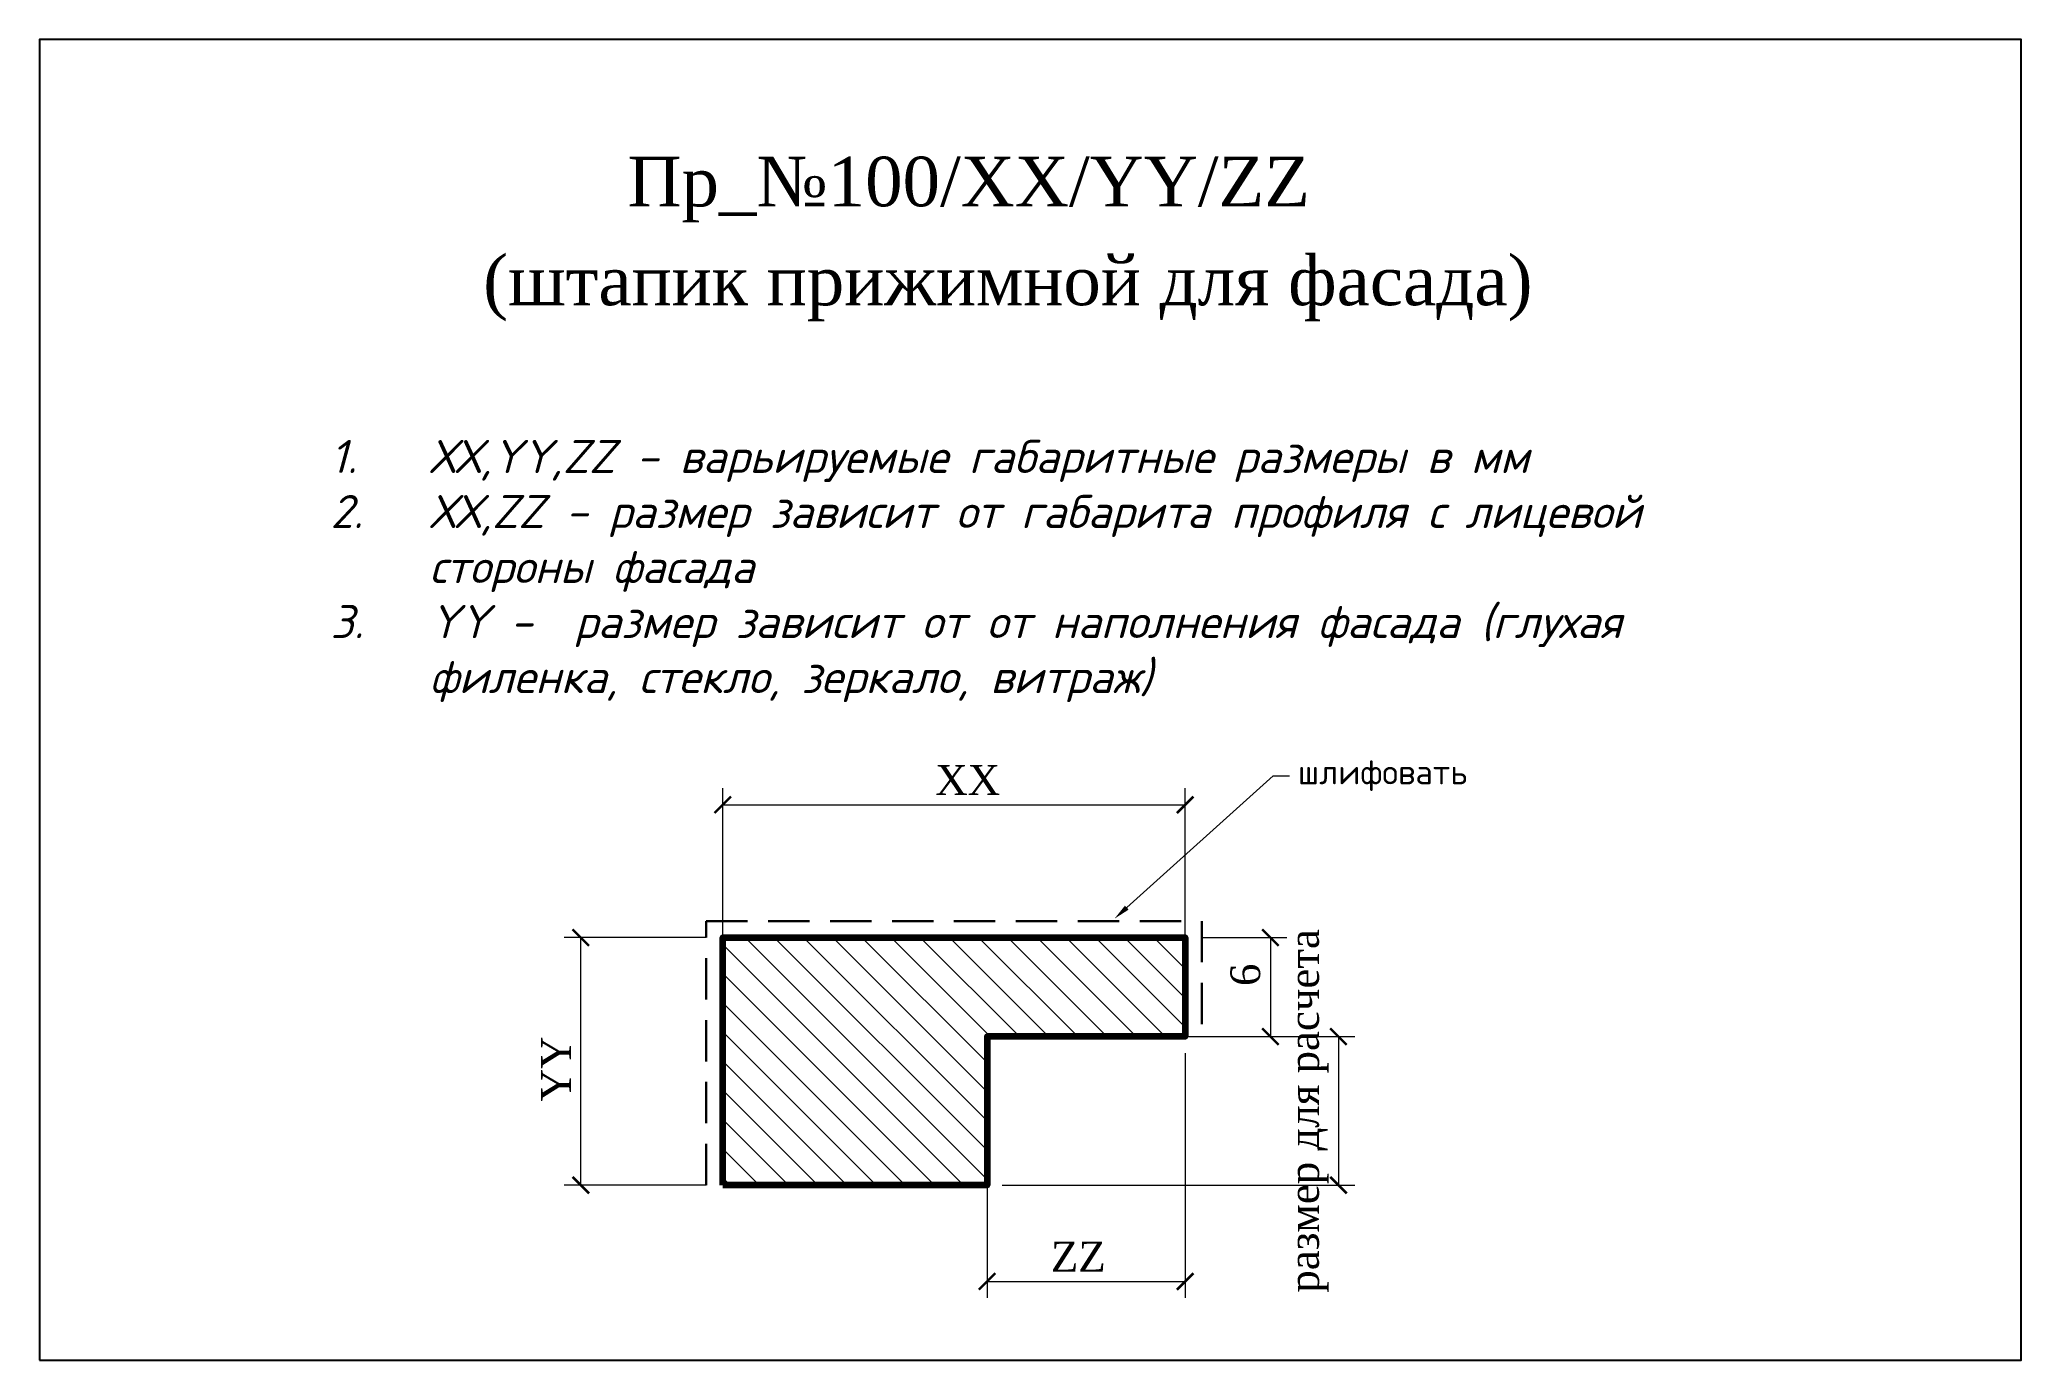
# Model space of a CAD drawing. Header units: millimetres. Extents: x 305570 to 305690, y -90504 to -90424.
import ezdxf
from ezdxf import colors
from ezdxf.entities.mleader import LeaderData, LeaderLine
from ezdxf.math import Vec2, Vec3

# ---------------------------------------------------------------- set-up
doc = ezdxf.new("R2010")
doc.units = ezdxf.units.MM
doc.header["$MEASUREMENT"] = 0
doc.linetypes.add('HIDDEN', pattern=[0.375, 0.25, -0.125])
doc.layers.add('Outside panel', color=7, linetype='Continuous', lineweight=18, true_color=0x7f5e57)
doc.layers.add('линия 50', color=1, linetype='Continuous', lineweight=211)
doc.layers.add('служебный слой РАЗМЕРЫ', color=7, linetype='Continuous', lineweight=9)
doc.layers.add('новые размеры', color=7, linetype='Continuous')
doc.styles.add('ELECT', font='times.ttf')
doc.styles.get("Standard").update_dxf_attribs({"font": 'times.ttf'})
doc.styles.add('ЕСКД', font='isocpeui.ttf', dxfattribs={"height": 3.5})
doc.styles.add('ЕСКД профили текст', font='isocpeur.ttf')
doc.dimstyles.new('M_1', dxfattribs={"dimtxt": 1.8, "dimasz": 1, "dimexe": 1, "dimexo": 1, "dimgap": 0.6, "dimtad": 1, "dimdec": 0, "dimdsep": 46, "dimtxsty": 'Standard', "dimblk": 'ARCHTICK', "dimcen": -5, "dimclrd": 7, "dimclre": 7, "dimclrt": 7, "dimadec": 0, "dimazin": 0, "dimtfac": 1, "dimtdec": 0, "dimtmove": 0, "dimatfit": 3, "dimfxl": 1, "dimtolj": 1, "dimtzin": 0, "dimlwd": 5, "dimlwe": 5, "dimarcsym": 0})

# ---------------------------------------------------------------- blocks, each defined once
blk = doc.blocks.new('_ArchTick')
at = {"color": 0, "linetype": 'ByBlock', "const_width": 0.15}
blk.add_lwpolyline([(-0.5, -0.5), (0.5, 0.5)], dxfattribs=at)
blk = doc.blocks.new('*D6')
at = {"layer": 'Defpoints', "color": 0, "ltscale": 1000, "transparency": 16777216}
for p in [(305638.91, -90478.73), (305638.91, -90484.73), (305644.07, -90484.73)]:
    blk.add_point(p, dxfattribs=at)
at = {"layer": 'новые размеры', "color": 7, "lineweight": 5, "ltscale": 1000, "transparency": 16777216}
for p, q in [((305639.91, -90478.73), (305645.07, -90478.73)), ((305644.07, -90478.73), (305644.07, -90484.73)), ((305639.91, -90484.73), (305645.07, -90484.73))]:
    blk.add_line(p, q, dxfattribs=at)
for p, rotation in [((305644.07, -90478.73), 90), ((305644.07, -90484.73), 270)]:
    blk.add_blockref('_ArchTick', p, dxfattribs=dict(at, rotation=rotation))
at = {"layer": 'новые размеры', "color": 7, "ltscale": 1000, "transparency": 16777216, "insert": (305642.56, -90480.99), "char_height": 1.8, "attachment_point": 5, "rotation": 90}
blk.add_mtext('\\A1;6', dxfattribs=at)
blk = doc.blocks.new('*D5')
at = {"layer": 'Defpoints', "color": 0, "ltscale": 1000, "transparency": 16777216}
for p in [(305626.91, -90484.73), (305626.82, -90493.73), (305648.19, -90493.73)]:
    blk.add_point(p, dxfattribs=at)
at = {"layer": 'новые размеры', "color": 7, "lineweight": 5, "ltscale": 1000, "transparency": 16777216}
for p, q in [((305627.91, -90484.73), (305649.19, -90484.73)), ((305648.19, -90484.73), (305648.19, -90493.73)), ((305627.82, -90493.73), (305649.19, -90493.73))]:
    blk.add_line(p, q, dxfattribs=at)
for p, rotation in [((305648.19, -90484.73), 90), ((305648.19, -90493.73), 270)]:
    blk.add_blockref('_ArchTick', p, dxfattribs=dict(at, rotation=rotation))
at = {"layer": 'новые размеры', "color": 7, "ltscale": 1000, "transparency": 16777216, "insert": (305646.4, -90489.23), "char_height": 1.8, "attachment_point": 5, "rotation": 90}
blk.add_mtext('\\A1;размер для расчета', dxfattribs=at)
blk = doc.blocks.new('*D4')
at = {"layer": 'Defpoints', "color": 0, "ltscale": 1000, "transparency": 16777216}
for p in [(305626.91, -90484.73), (305638.91, -90484.73), (305638.91, -90499.56)]:
    blk.add_point(p, dxfattribs=at)
at = {"layer": 'новые размеры', "color": 7, "lineweight": 5, "ltscale": 1000, "transparency": 16777216}
for p, q in [((305626.91, -90485.73), (305626.91, -90500.56)), ((305638.91, -90485.73), (305638.91, -90500.56)), ((305626.91, -90499.56), (305638.91, -90499.56))]:
    blk.add_line(p, q, dxfattribs=at)
at = {"layer": 'новые размеры', "color": 7, "lineweight": 5, "ltscale": 1000, "transparency": 16777216, "rotation": 180}
blk.add_blockref('_ArchTick', (305626.91, -90499.56), dxfattribs=at)
at = {"layer": 'новые размеры', "color": 7, "lineweight": 5, "ltscale": 1000, "transparency": 16777216}
blk.add_blockref('_ArchTick', (305638.91, -90499.56), dxfattribs=at)
at = {"layer": 'новые размеры', "color": 7, "ltscale": 1000, "transparency": 16777216, "insert": (305632.44, -90498.06), "char_height": 1.8, "attachment_point": 5}
blk.add_mtext('\\A1;ZZ', dxfattribs=at)
blk = doc.blocks.new('*D3')
at = {"layer": 'Defpoints', "color": 0, "ltscale": 1000, "transparency": 16777216}
for p in [(305602.31, -90478.73), (305610.91, -90478.73), (305610.91, -90493.73)]:
    blk.add_point(p, dxfattribs=at)
at = {"layer": 'новые размеры', "color": 7, "lineweight": 5, "ltscale": 1000, "transparency": 16777216}
for p, q in [((305609.91, -90478.73), (305601.31, -90478.73)), ((305602.31, -90493.73), (305602.31, -90478.73)), ((305609.91, -90493.73), (305601.31, -90493.73))]:
    blk.add_line(p, q, dxfattribs=at)
for p, rotation in [((305602.31, -90478.73), 90), ((305602.31, -90493.73), 270)]:
    blk.add_blockref('_ArchTick', p, dxfattribs=dict(at, rotation=rotation))
at = {"layer": 'новые размеры', "color": 7, "ltscale": 1000, "transparency": 16777216, "insert": (305600.81, -90486.69), "char_height": 1.8, "attachment_point": 5, "rotation": 90}
blk.add_mtext('\\A1;YY', dxfattribs=at)
blk = doc.blocks.new('*D2')
at = {"layer": 'Defpoints', "color": 0, "ltscale": 1000, "transparency": 16777216}
for p in [(305638.91, -90470.69), (305638.91, -90484.73), (305610.91, -90493.73)]:
    blk.add_point(p, dxfattribs=at)
at = {"layer": 'новые размеры', "color": 7, "lineweight": 5, "ltscale": 1000, "transparency": 16777216}
for p, q in [((305610.91, -90492.73), (305610.91, -90469.69)), ((305638.91, -90483.73), (305638.91, -90469.69)), ((305610.91, -90470.69), (305638.91, -90470.69))]:
    blk.add_line(p, q, dxfattribs=at)
at = {"layer": 'новые размеры', "color": 7, "lineweight": 5, "ltscale": 1000, "transparency": 16777216, "rotation": 180}
blk.add_blockref('_ArchTick', (305610.91, -90470.69), dxfattribs=at)
at = {"layer": 'новые размеры', "color": 7, "lineweight": 5, "ltscale": 1000, "transparency": 16777216}
blk.add_blockref('_ArchTick', (305638.91, -90470.69), dxfattribs=at)
at = {"layer": 'новые размеры', "color": 7, "ltscale": 1000, "transparency": 16777216, "insert": (305625.74, -90469.19), "char_height": 1.8, "attachment_point": 5}
blk.add_mtext('\\A1;XX', dxfattribs=at)

msp = doc.modelspace()

# ---------------------------------------------------------------- hatches: boundary and pattern name
at = {"layer": 'Outside panel', "ltscale": 1000}
h = msp.add_hatch(dxfattribs=at)
h.set_pattern_fill('ANSI31', color=256, scale=10, angle=90)
h.set_pattern_definition([(135, (-5479.6448, 5000.4077), (-0.8838834765, -0.8838834765), [])])
h.paths.add_polyline_path([(305638.91, -90478.73), (305610.91, -90478.73), (305610.91, -90493.73), (305626.91, -90493.73), (305626.91, -90484.73), (305638.91, -90484.73)])

# ---------------------------------------------------------------- linework, layer by layer
at = {"color": 6, "ltscale": 1000}
msp.add_lwpolyline([(305569.54, -90504.34), (305689.54, -90504.34), (305689.54, -90424.34), (305569.54, -90424.34)], close=True, dxfattribs=at)
at = {"layer": 'линия 50', "color": 1, "linetype": 'HIDDEN', "lineweight": 30, "ltscale": 10, "true_color": 0xff0909}
msp.add_lwpolyline([(305609.91, -90493.73), (305609.91, -90477.73), (305639.91, -90477.73), (305639.91, -90484.73)], dxfattribs=at)
at = {"layer": 'линия 50', "color": 7}
msp.add_lwpolyline([(305610.91, -90493.73), (305610.91, -90478.73), (305638.91, -90478.73), (305638.91, -90484.73), (305626.91, -90484.73), (305626.91, -90493.73)], close=True, dxfattribs=at)

# ---------------------------------------------------------------- texts
at = {"color": 7, "insert": (305587.16, -90448.59), "char_height": 2, "attachment_point": 1, "style": 'ЕСКД'}
msp.add_mtext_dynamic_manual_height_columns('\\pi-6,l6,t6;{\\C256;1.^IХХ,YY,ZZ - варьируемые габаритные размеры в мм\\P2.^IХХ,ZZ - размер зависит от габарита профиля с лицевой стороны фасада\\P3.^IYY -  размер зависит от от наполнения фасада (глухая филенка, стекло, зеркало, витраж)}', width=80.71, gutter_width=15, heights=[0], dxfattribs=at)
at = {"layer": 'новые размеры', "color": 7, "ltscale": 1000, "style": 'ELECT'}
for s, p in [('Пр_№100/ХХ/YY/ZZ', (305605.14, -90434.44)), ('(штапик прижимной для фасада)', (305596.4, -90440.43))]:
    msp.add_text(s, height=3, dxfattribs=at).set_placement(p)

# ---------------------------------------------------------------- dimensions: what is measured, and where the dimension line sits
at = {"layer": 'новые размеры', "color": 0, "ltscale": 1000}
dim = msp.add_linear_dim(base=(305638.91, -90470.69), p1=(305610.91, -90493.73), p2=(305638.91, -90484.73), text='XX', dimstyle='M_1', dxfattribs=at)
dim.commit()
dim.dimension.update_dxf_attribs({"geometry": '*D2', "text_midpoint": (305625.74, -90470.69), "dimtype": 128})
dim = msp.add_linear_dim(base=(305602.31, -90478.73), p1=(305610.91, -90493.73), p2=(305610.91, -90478.73), angle=90, text='YY', dimstyle='M_1', override={"dimtxt": 1.8}, dxfattribs=at)
dim.commit()
dim.dimension.update_dxf_attribs({"geometry": '*D3', "text_midpoint": (305602.31, -90486.69), "dimtype": 128})
at = {"layer": 'новые размеры', "color": 7, "ltscale": 1000}
dim = msp.add_linear_dim(base=(305648.19, -90493.73), p1=(305626.91, -90484.73), p2=(305626.82, -90493.73), angle=90, text='размер для расчета', dimstyle='M_1', dxfattribs=at)
dim.commit()
dim.dimension.update_dxf_attribs({"geometry": '*D5', "text_midpoint": (305648.19, -90489.23), "dimtype": 128})
dim = msp.add_linear_dim(base=(305644.07, -90484.73), p1=(305638.91, -90478.73), p2=(305638.91, -90484.73), angle=90, dimstyle='M_1', dxfattribs=at)
dim.commit()
dim.dimension.update_dxf_attribs({"geometry": '*D6', "text_midpoint": (305644.07, -90480.99), "dimtype": 128})
dim = msp.add_linear_dim(base=(305638.91, -90499.56), p1=(305626.91, -90484.73), p2=(305638.91, -90484.73), text='ZZ', dimstyle='M_1', dxfattribs=at)
dim.commit()
dim.dimension.update_dxf_attribs({"geometry": '*D4', "text_midpoint": (305632.44, -90499.56), "dimtype": 128})

# ---------------------------------------------------------------- leaders
at = {"layer": 'служебный слой РАЗМЕРЫ'}
ml = msp.add_multileader_mtext('Standard', dxfattribs=at)
ml.set_content('\\A1;шлифовать', color=256, style='ЕСКД профили текст')
ml.set_leader_properties(color=256, linetype='ByLayer', lineweight=-1)
ml.build(insert=Vec2(0, 0))
ml.multileader.update_dxf_attribs({"dogleg_length": 1, "arrow_head_size": 1})
ctx = ml.context
ctx.base_point, ctx.char_height, ctx.arrow_head_size, ctx.landing_gap_size, ctx.plane_origin = Vec3(305645.23, -90468.93), 1.5, 1, 0.5, Vec3(305658.71, -90442.76)
notes = []
notes.append((ctx, [(1, (1, 1, 0), (305644.23, -90468.93), (1, 0), 1, [(0, [(305634.63, -90477.59)], 0, [])])]))
ctx.mtext.insert, ctx.mtext.flow_direction = Vec3(305645.73, -90467.95), 5
for ctx, leaders in notes:
    for number, flags, end, landing, length, lines in leaders:
        leader = LeaderData()
        leader.index, (leader.has_last_leader_line, leader.has_dogleg_vector, leader.attachment_direction) = number, flags
        leader.last_leader_point, leader.dogleg_vector, leader.dogleg_length = Vec3(end), Vec3(landing), length
        for number, points, colour, breaks in lines:
            line = LeaderLine()
            line.index, line.vertices, line.color, line.breaks = number, Vec3.list(points), colors.encode_raw_color(colour), breaks
            leader.lines.append(line)
        ctx.leaders.append(leader)

doc.saveas('drawing.dxf')
